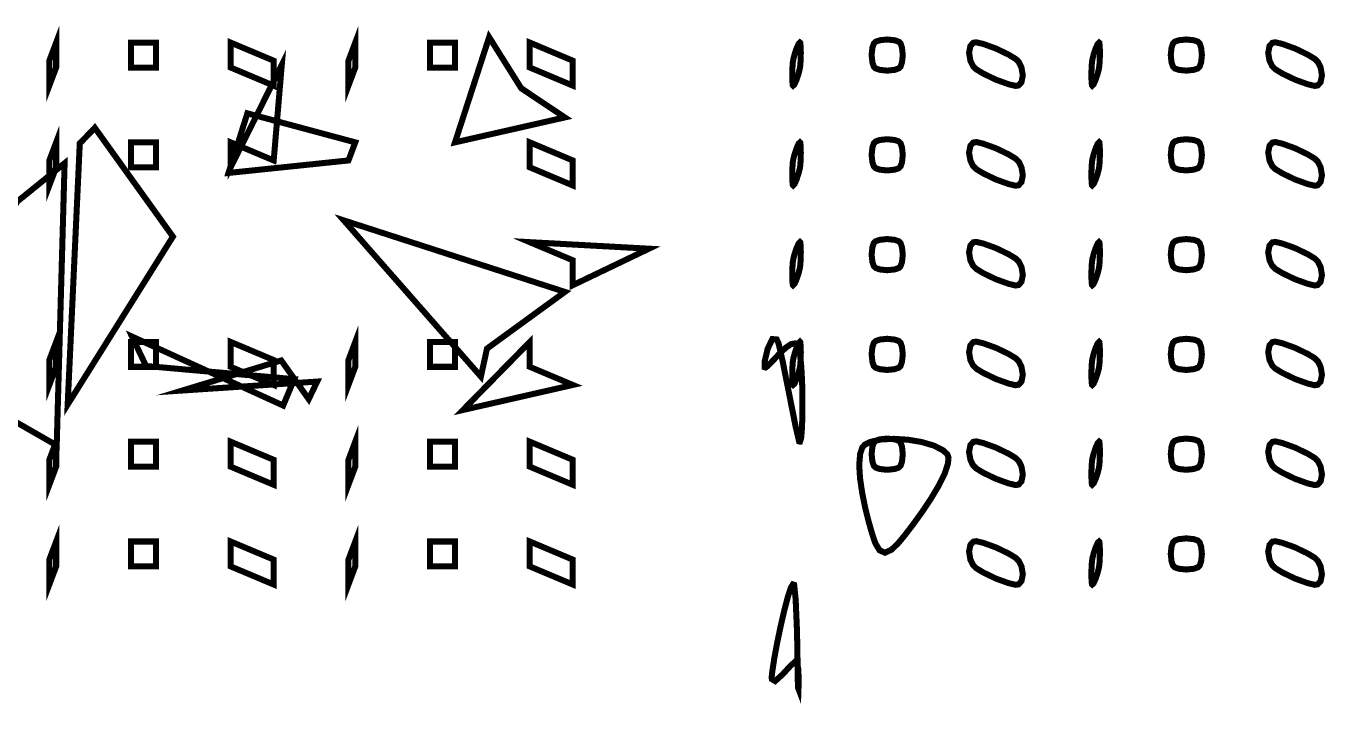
# Model space of a CAD drawing. Extents: x 0.5 to 10.7, y 0.3 to 10.6.
# Drawn here: x 2.285 to 5.277, y 7.292 to 8.852 of the extents above; entities that cross this region are included whole.
import ezdxf

# ---------------------------------------------------------------- set-up
doc = ezdxf.new("R2010")
doc.units = 0
doc.layers.get('0').update_dxf_attribs({"linetype": 'CONTINUOUS'})

msp = doc.modelspace()

# ---------------------------------------------------------------- linework, layer by layer
at = {"color": 0, "const_width": 0.013889}
for points in [[(2.33886, 8.77225), (2.3546, 8.81392), (2.3546, 8.75651), (2.33886, 8.71485), (2.33886, 8.77225)], [(3.02778, 8.77225), (3.04346, 8.81392), (3.04346, 8.75651), (3.02778, 8.71485), (3.02778, 8.77225)], [(3.35178, 8.82639), (3.27322, 8.58431), (3.5261, 8.64165), (3.42557, 8.70888), (3.35178, 8.82639)], [(4.29719, 8.81392), (4.29932, 8.81179), (4.30257, 8.80225), (4.30436, 8.78521), (4.30257, 8.76824), (4.29932, 8.75868), (4.29719, 8.75651), (4.29503, 8.75439), (4.28554, 8.75114), (4.2685, 8.74935), (4.25151, 8.75114), (4.24197, 8.75439), (4.23986, 8.75651), (4.23768, 8.75868), (4.23443, 8.76824), (4.23264, 8.78521), (4.23443, 8.80225), (4.23768, 8.81179), (4.23986, 8.81392), (4.24197, 8.81603), (4.25151, 8.81928), (4.2685, 8.82107), (4.28554, 8.81928), (4.29503, 8.81608), (4.29719, 8.81392)], [(4.98611, 8.81392), (4.98822, 8.81179), (4.99149, 8.80225), (4.99328, 8.78521), (4.99149, 8.76824), (4.98822, 8.75868), (4.98611, 8.75651), (4.98394, 8.75439), (4.97439, 8.75114), (4.95742, 8.74935), (4.94038, 8.75114), (4.93088, 8.75439), (4.92876, 8.75651), (4.9266, 8.75868), (4.92333, 8.76824), (4.92156, 8.78521), (4.92333, 8.80225), (4.9266, 8.81179), (4.92876, 8.81392), (4.93088, 8.81603), (4.94038, 8.81928), (4.95742, 8.82107), (4.97439, 8.81928), (4.98394, 8.81608), (4.98611, 8.81392)], [(2.52681, 8.81392), (2.58431, 8.81392), (2.58431, 8.75651), (2.52681, 8.75651), (2.52681, 8.81392)], [(2.75651, 8.81392), (2.85558, 8.77225), (2.85558, 8.71485), (2.75651, 8.75651), (2.75651, 8.81392)], [(2.75651, 8.58431), (2.85558, 8.54264), (2.87418, 8.76237), (2.75651, 8.52681), (2.75651, 8.58431)], [(3.21571, 8.81392), (3.27322, 8.81392), (3.27322, 8.75651), (3.21571, 8.75651), (3.21571, 8.81392)], [(3.44542, 8.81392), (3.54443, 8.77225), (3.54443, 8.71485), (3.44542, 8.75651), (3.44542, 8.81392)], [(4.06765, 8.81392), (4.06831, 8.81326), (4.06912, 8.80615), (4.06961, 8.79042), (4.06912, 8.77214), (4.06825, 8.76042), (4.06765, 8.75651), (4.06706, 8.75304), (4.0644, 8.74268), (4.05974, 8.72851), (4.05501, 8.71793), (4.05181, 8.71485), (4.05181, 8.71485), (4.05111, 8.71556), (4.05029, 8.72265), (4.04981, 8.73833), (4.05029, 8.75667), (4.05117, 8.76839), (4.05181, 8.77225), (4.05236, 8.77576), (4.05501, 8.78608), (4.05974, 8.80024), (4.0644, 8.81082), (4.0676, 8.81396), (4.06765, 8.81392)], [(4.56847, 8.77225), (4.57156, 8.76915), (4.57775, 8.75667), (4.58083, 8.73833), (4.57775, 8.72265), (4.57101, 8.71528), (4.56847, 8.71485), (4.56429, 8.71419), (4.54829, 8.71793), (4.51893, 8.72851), (4.48953, 8.74268), (4.47358, 8.75239), (4.46946, 8.75651), (4.46631, 8.75965), (4.46013, 8.77214), (4.45703, 8.79042), (4.46013, 8.80615), (4.46685, 8.81353), (4.46946, 8.81392), (4.47358, 8.81456), (4.48953, 8.81082), (4.51893, 8.80024), (4.54829, 8.78608), (4.56429, 8.77636), (4.56847, 8.77225)], [(4.75651, 8.81392), (4.75717, 8.81326), (4.75797, 8.80615), (4.75846, 8.79042), (4.75797, 8.77214), (4.75711, 8.76036), (4.75651, 8.75651), (4.75597, 8.75304), (4.75331, 8.74268), (4.74858, 8.72851), (4.74387, 8.71793), (4.74067, 8.71485), (4.74067, 8.71485), (4.74001, 8.71556), (4.73921, 8.72265), (4.73872, 8.73833), (4.73921, 8.75667), (4.74007, 8.76839), (4.74067, 8.77225), (4.74121, 8.77576), (4.74387, 8.78608), (4.74858, 8.80024), (4.75331, 8.81082), (4.75646, 8.81396), (4.75651, 8.81392)], [(5.25738, 8.77225), (5.26047, 8.76915), (5.26665, 8.75667), (5.26975, 8.73833), (5.26665, 8.72265), (5.25993, 8.71528), (5.25738, 8.71485), (5.25319, 8.71419), (5.23719, 8.71793), (5.20785, 8.72851), (5.17844, 8.74268), (5.16243, 8.75239), (5.15831, 8.75651), (5.15517, 8.75965), (5.14903, 8.77214), (5.14594, 8.79042), (5.14903, 8.80615), (5.15571, 8.81353), (5.15831, 8.81392), (5.16243, 8.81456), (5.17844, 8.81082), (5.20785, 8.80024), (5.23719, 8.78608), (5.25319, 8.77636), (5.25738, 8.77225)], [(3.02778, 8.54264), (3.04346, 8.58431), (2.79497, 8.6511), (2.75151, 8.51389), (3.02778, 8.54264)], [(2.33886, 8.54264), (2.3546, 8.58431), (2.3546, 8.52681), (2.33886, 8.48514), (2.33886, 8.54264)], [(2.40901, 8.58182), (2.44362, 8.61778), (2.62349, 8.36735), (2.38112, 7.98096), (2.40901, 8.58182)], [(2.52681, 8.58431), (2.58431, 8.58431), (2.58431, 8.52681), (2.52681, 8.52681), (2.52681, 8.58431)], [(3.44542, 8.58431), (3.54443, 8.54264), (3.54443, 8.48514), (3.44542, 8.52681), (3.44542, 8.58431)], [(4.06765, 8.58431), (4.06831, 8.58365), (4.06912, 8.57656), (4.06961, 8.56076), (4.06912, 8.54243), (4.06825, 8.53071), (4.06765, 8.52681), (4.06706, 8.52333), (4.0644, 8.51297), (4.05974, 8.49881), (4.05501, 8.48822), (4.05181, 8.48514), (4.05181, 8.48514), (4.05111, 8.48583), (4.05029, 8.49294), (4.04981, 8.50868), (4.05029, 8.52707), (4.05117, 8.53879), (4.05181, 8.54264), (4.05236, 8.54617), (4.05501, 8.55653), (4.05974, 8.57069), (4.0644, 8.58128), (4.0676, 8.58436), (4.06765, 8.58431)], [(4.29719, 8.58431), (4.29932, 8.58219), (4.30257, 8.57264), (4.30436, 8.55556), (4.30257, 8.53851), (4.29932, 8.52897), (4.29719, 8.52681), (4.29508, 8.52468), (4.28554, 8.52143), (4.2685, 8.51964), (4.25151, 8.52143), (4.24197, 8.52468), (4.23986, 8.52681), (4.23768, 8.52897), (4.23443, 8.53851), (4.23264, 8.55556), (4.23443, 8.57264), (4.23768, 8.58219), (4.23986, 8.58431), (4.24197, 8.58649), (4.25151, 8.58974), (4.2685, 8.59153), (4.28554, 8.58974), (4.29508, 8.58649), (4.29719, 8.58431)], [(4.56847, 8.54264), (4.57156, 8.53956), (4.57775, 8.52707), (4.58083, 8.50868), (4.57775, 8.49294), (4.57101, 8.48557), (4.56847, 8.48514), (4.56429, 8.48449), (4.54829, 8.48822), (4.51893, 8.49881), (4.48953, 8.51297), (4.47358, 8.52268), (4.46946, 8.52681), (4.46631, 8.52994), (4.46013, 8.54243), (4.45703, 8.56076), (4.46013, 8.57656), (4.46685, 8.58393), (4.46946, 8.58431), (4.47358, 8.58501), (4.48953, 8.58128), (4.51893, 8.57069), (4.54829, 8.55653), (4.56429, 8.54682), (4.56847, 8.54264)], [(4.75651, 8.58431), (4.75717, 8.58365), (4.75797, 8.57656), (4.75846, 8.56076), (4.75797, 8.54243), (4.75711, 8.53065), (4.75651, 8.52681), (4.75597, 8.52333), (4.75331, 8.51297), (4.74858, 8.49881), (4.74387, 8.48822), (4.74067, 8.48514), (4.74067, 8.48514), (4.74001, 8.48583), (4.73921, 8.49294), (4.73872, 8.50868), (4.73921, 8.52707), (4.74007, 8.53879), (4.74067, 8.54264), (4.74121, 8.54617), (4.74387, 8.55653), (4.74858, 8.57069), (4.75331, 8.58128), (4.75651, 8.58431), (4.75651, 8.58431)], [(4.98611, 8.58431), (4.98822, 8.58219), (4.99149, 8.57264), (4.99328, 8.55556), (4.99149, 8.53851), (4.98822, 8.52897), (4.98611, 8.52681), (4.98394, 8.52468), (4.97439, 8.52143), (4.95742, 8.51964), (4.94038, 8.52143), (4.93083, 8.52468), (4.92876, 8.52681), (4.9266, 8.52897), (4.92333, 8.53851), (4.92156, 8.55556), (4.92333, 8.57264), (4.9266, 8.58219), (4.92876, 8.58431), (4.93088, 8.58649), (4.94038, 8.58974), (4.95742, 8.59153), (4.97439, 8.58974), (4.98394, 8.58649), (4.98611, 8.58431)], [(5.25738, 8.54264), (5.26047, 8.53956), (5.26665, 8.52707), (5.26975, 8.50868), (5.26665, 8.49294), (5.25993, 8.48557), (5.25738, 8.48514), (5.25319, 8.48449), (5.23719, 8.48822), (5.20785, 8.49881), (5.17844, 8.51297), (5.16243, 8.52268), (5.15831, 8.52681), (5.15517, 8.52994), (5.14903, 8.54243), (5.14594, 8.56076), (5.14903, 8.57656), (5.15571, 8.58393), (5.15831, 8.58431), (5.16243, 8.58501), (5.17844, 8.58128), (5.20785, 8.57069), (5.23719, 8.55653), (5.25319, 8.54682), (5.25738, 8.54264)], [(2.2654, 8.44835), (2.37403, 8.53624), (2.35585, 7.88683), (2.03054, 8.07346), (2.2654, 8.44835)], [(3.34679, 8.10969), (3.52626, 8.24013), (3.01708, 8.40474), (3.33279, 8.04531), (3.34679, 8.10969)], [(3.44542, 8.3546), (3.54443, 8.31293), (3.54443, 8.25553), (3.71983, 8.33957), (3.44542, 8.3546)], [(4.06765, 8.3546), (4.06831, 8.35394), (4.06912, 8.34685), (4.06961, 8.33111), (4.06912, 8.31282), (4.06825, 8.30111), (4.06765, 8.29719), (4.06706, 8.29372), (4.0644, 8.28336), (4.05974, 8.26921), (4.05501, 8.25862), (4.05181, 8.25553), (4.05181, 8.25553), (4.05111, 8.25624), (4.05029, 8.26335), (4.04981, 8.27903), (4.05029, 8.29736), (4.05117, 8.30908), (4.05181, 8.31293), (4.05236, 8.31646), (4.05501, 8.32676), (4.05974, 8.34093), (4.0644, 8.35151), (4.0676, 8.35465), (4.06765, 8.3546)], [(4.29719, 8.3546), (4.29932, 8.35249), (4.30257, 8.34293), (4.30436, 8.3259), (4.30257, 8.30892), (4.29932, 8.29937), (4.29719, 8.29719), (4.29503, 8.29508), (4.28554, 8.29183), (4.2685, 8.29004), (4.25151, 8.29183), (4.24197, 8.29508), (4.23986, 8.29719), (4.23768, 8.29937), (4.23443, 8.30892), (4.23264, 8.3259), (4.23443, 8.34293), (4.23768, 8.35249), (4.23986, 8.3546), (4.24197, 8.35672), (4.25151, 8.35997), (4.2685, 8.36176), (4.28554, 8.35997), (4.29503, 8.35678), (4.29719, 8.3546)], [(4.56847, 8.31293), (4.57156, 8.30985), (4.57775, 8.29736), (4.58083, 8.27903), (4.57775, 8.26335), (4.57101, 8.25597), (4.56847, 8.25553), (4.56429, 8.25489), (4.54829, 8.25862), (4.51893, 8.26921), (4.48953, 8.28336), (4.47358, 8.29308), (4.46946, 8.29719), (4.46631, 8.30035), (4.46013, 8.31282), (4.45703, 8.33111), (4.46013, 8.34685), (4.46685, 8.35422), (4.46946, 8.3546), (4.47358, 8.35525), (4.48953, 8.35151), (4.51893, 8.34093), (4.54829, 8.32676), (4.56429, 8.31706), (4.56847, 8.31293)], [(4.75651, 8.3546), (4.75717, 8.35394), (4.75797, 8.34685), (4.75846, 8.33111), (4.75797, 8.31282), (4.75711, 8.30106), (4.75651, 8.29719), (4.75597, 8.29372), (4.75331, 8.28336), (4.74858, 8.26921), (4.74387, 8.25862), (4.74067, 8.25553), (4.74067, 8.25553), (4.74001, 8.25624), (4.73921, 8.26335), (4.73872, 8.27903), (4.73921, 8.29736), (4.74007, 8.30908), (4.74067, 8.31293), (4.74121, 8.31646), (4.74387, 8.32676), (4.74858, 8.34093), (4.75331, 8.35151), (4.75646, 8.35465), (4.75651, 8.3546)], [(4.98611, 8.3546), (4.98822, 8.35249), (4.99149, 8.34293), (4.99328, 8.3259), (4.99149, 8.30892), (4.98822, 8.29937), (4.98611, 8.29719), (4.98394, 8.29508), (4.97439, 8.29183), (4.95742, 8.29004), (4.94038, 8.29183), (4.93088, 8.29508), (4.92876, 8.29719), (4.9266, 8.29937), (4.92333, 8.30892), (4.92156, 8.3259), (4.92333, 8.34293), (4.9266, 8.35249), (4.92876, 8.3546), (4.93088, 8.35672), (4.94038, 8.35997), (4.95742, 8.36176), (4.97439, 8.35997), (4.98394, 8.35678), (4.98611, 8.3546)], [(5.25738, 8.31293), (5.26047, 8.30985), (5.26665, 8.29736), (5.26975, 8.27903), (5.26665, 8.26335), (5.25993, 8.25597), (5.25738, 8.25553), (5.25319, 8.25489), (5.23719, 8.25862), (5.20785, 8.26921), (5.17844, 8.28336), (5.16243, 8.29308), (5.15831, 8.29719), (5.15517, 8.30035), (5.14903, 8.31282), (5.14594, 8.33111), (5.14903, 8.34685), (5.15571, 8.35422), (5.15831, 8.3546), (5.16243, 8.35525), (5.17844, 8.35151), (5.20785, 8.34093), (5.23719, 8.32676), (5.25319, 8.31706), (5.25738, 8.31293)], [(2.33886, 8.08333), (2.3546, 8.125), (2.3546, 8.06765), (2.33886, 8.02599), (2.33886, 8.08333)], [(2.56168, 8.06961), (2.90294, 8.03928), (2.87739, 7.97863), (2.52929, 8.13737), (2.56168, 8.06961)], [(3.02778, 8.08333), (3.04346, 8.125), (3.04346, 8.06765), (3.02778, 8.02599), (3.02778, 8.08333)], [(3.44542, 8.125), (3.2915, 7.96832), (3.54443, 8.02599), (3.44542, 8.06765), (3.44542, 8.125)], [(4.06765, 7.8954), (4.06771, 7.8954), (4.07026, 7.9031), (4.07215, 7.92492), (4.07324, 7.95665), (4.0734, 7.99408), (4.07254, 8.03293), (4.07064, 8.06896), (4.06754, 8.09799), (4.06506, 8.11165), (4.06321, 8.11567), (4.06233, 8.11757), (4.05643, 8.12169), (4.04688, 8.11979), (4.03554, 8.11214), (4.02344, 8.10101), (4.01156, 8.08865), (4.00092, 8.07731), (3.99262, 8.06917), (3.98861, 8.06625), (3.98763, 8.06651), (3.98643, 8.06685), (3.9866, 8.08128), (3.99328, 8.10932), (4.00396, 8.13162), (4.01421, 8.13064), (4.01497, 8.12901), (4.01828, 8.1219), (4.02767, 8.08083), (4.04324, 8.00239), (4.05789, 7.92888), (4.0656, 7.896), (4.06765, 7.8954)], [(4.29719, 8.125), (4.29932, 8.12289), (4.30257, 8.11333), (4.30436, 8.09636), (4.30257, 8.07932), (4.29932, 8.06976), (4.29719, 8.06765), (4.29508, 8.06554), (4.28554, 8.06228), (4.2685, 8.06049), (4.25151, 8.06228), (4.24197, 8.06554), (4.23986, 8.06765), (4.23768, 8.06976), (4.23443, 8.07932), (4.23264, 8.09636), (4.23443, 8.11333), (4.23768, 8.12289), (4.23986, 8.125), (4.24197, 8.12717), (4.25151, 8.13043), (4.2685, 8.13222), (4.28554, 8.13043), (4.29508, 8.12717), (4.29719, 8.125)], [(4.98611, 8.125), (4.98822, 8.12289), (4.99149, 8.11333), (4.99328, 8.09636), (4.99149, 8.07932), (4.98822, 8.06976), (4.98611, 8.06765), (4.98394, 8.06554), (4.97439, 8.06228), (4.95742, 8.06049), (4.94038, 8.06228), (4.93083, 8.06554), (4.92876, 8.06765), (4.9266, 8.06976), (4.92333, 8.07932), (4.92156, 8.09636), (4.92333, 8.11333), (4.9266, 8.12289), (4.92876, 8.125), (4.93088, 8.12717), (4.94038, 8.13043), (4.95742, 8.13222), (4.97439, 8.13043), (4.98394, 8.12717), (4.98611, 8.125)], [(2.52681, 8.125), (2.58431, 8.125), (2.58431, 8.06765), (2.52681, 8.06765), (2.52681, 8.125)], [(2.75651, 8.125), (2.85558, 8.08333), (2.85558, 8.02599), (2.75651, 8.06765), (2.75651, 8.125)], [(3.21571, 8.125), (3.27322, 8.125), (3.27322, 8.06765), (3.21571, 8.06765), (3.21571, 8.125)], [(4.06765, 8.125), (4.06831, 8.12435), (4.06912, 8.11724), (4.06961, 8.10157), (4.06912, 8.08322), (4.06825, 8.0715), (4.06765, 8.06765), (4.06706, 8.06418), (4.0644, 8.05382), (4.05974, 8.03965), (4.05501, 8.02908), (4.05181, 8.02599), (4.05181, 8.02599), (4.05111, 8.02664), (4.05029, 8.03375), (4.04981, 8.04949), (4.05029, 8.06776), (4.05117, 8.07949), (4.05181, 8.08333), (4.05236, 8.08686), (4.05501, 8.09722), (4.05974, 8.11139), (4.0644, 8.12196), (4.0676, 8.12506), (4.06765, 8.125)], [(4.56847, 8.08333), (4.57156, 8.08024), (4.57775, 8.06776), (4.58083, 8.04949), (4.57775, 8.03375), (4.57101, 8.02642), (4.56847, 8.02599), (4.56429, 8.02533), (4.54829, 8.02908), (4.51893, 8.03965), (4.48953, 8.05382), (4.47358, 8.06353), (4.46946, 8.06765), (4.46631, 8.07081), (4.46013, 8.08322), (4.45703, 8.10157), (4.46013, 8.11724), (4.46685, 8.12463), (4.46946, 8.125), (4.47358, 8.12571), (4.48953, 8.12196), (4.51893, 8.11139), (4.54829, 8.09722), (4.56429, 8.08751), (4.56847, 8.08333)], [(4.75651, 8.125), (4.75717, 8.12435), (4.75797, 8.11724), (4.75846, 8.10157), (4.75797, 8.08322), (4.75711, 8.0715), (4.75651, 8.06765), (4.75597, 8.06418), (4.75331, 8.05382), (4.74858, 8.03965), (4.74387, 8.02908), (4.74067, 8.02599), (4.74067, 8.02599), (4.74001, 8.02664), (4.73921, 8.03375), (4.73872, 8.04949), (4.73921, 8.06776), (4.74007, 8.07949), (4.74067, 8.08333), (4.74121, 8.08686), (4.74387, 8.09722), (4.74858, 8.11139), (4.75331, 8.12196), (4.75651, 8.125), (4.75651, 8.125)], [(5.25738, 8.08333), (5.26047, 8.08024), (5.26665, 8.06776), (5.26975, 8.04949), (5.26665, 8.03375), (5.25993, 8.02642), (5.25738, 8.02599), (5.25319, 8.02533), (5.23719, 8.02908), (5.20785, 8.03965), (5.17844, 8.05382), (5.16243, 8.06353), (5.15831, 8.06765), (5.15517, 8.07081), (5.14903, 8.08322), (5.14594, 8.10157), (5.14903, 8.11724), (5.15571, 8.12463), (5.15831, 8.125), (5.16243, 8.12571), (5.17844, 8.12196), (5.20785, 8.11139), (5.23719, 8.09722), (5.25319, 8.08751), (5.25738, 8.08333)], [(2.87294, 8.08236), (2.6454, 8.01318), (2.95568, 8.03375), (2.93625, 7.99333), (2.87294, 8.08236)], [(2.33886, 7.85374), (2.3546, 7.8954), (2.3546, 7.83789), (2.33886, 7.79622), (2.33886, 7.85374)], [(3.02778, 7.85374), (3.04346, 7.8954), (3.04346, 7.83789), (3.02778, 7.79622), (3.02778, 7.85374)], [(2.52681, 7.8954), (2.58431, 7.8954), (2.58431, 7.83789), (2.52681, 7.83789), (2.52681, 7.8954)], [(2.75651, 7.8954), (2.85558, 7.85374), (2.85558, 7.79622), (2.75651, 7.83789), (2.75651, 7.8954)], [(3.21571, 7.8954), (3.27322, 7.8954), (3.27322, 7.83789), (3.21571, 7.83789), (3.21571, 7.8954)], [(3.44542, 7.8954), (3.54443, 7.85374), (3.54443, 7.79622), (3.44542, 7.83789), (3.44542, 7.8954)], [(4.29719, 7.66569), (4.30062, 7.66976), (4.3106, 7.68212), (4.32835, 7.70529), (4.34831, 7.73296), (4.36843, 7.76297), (4.38656, 7.79318), (4.40067, 7.82135), (4.40853, 7.84532), (4.40967, 7.85906), (4.40821, 7.8629), (4.40679, 7.86664), (4.39697, 7.87571), (4.37592, 7.88639), (4.34799, 7.89464), (4.31635, 7.89996), (4.28401, 7.90201), (4.25407, 7.9005), (4.2296, 7.89492), (4.21664, 7.88829), (4.21376, 7.88488), (4.21083, 7.88146), (4.20622, 7.86757), (4.20404, 7.84196), (4.206, 7.81076), (4.21104, 7.77669), (4.21804, 7.74246), (4.22597, 7.71078), (4.23356, 7.68431), (4.23812, 7.67031), (4.23986, 7.66569), (4.24181, 7.66049), (4.25071, 7.64572), (4.26318, 7.63976), (4.27832, 7.64675), (4.29286, 7.66064), (4.29719, 7.66569)], [(4.29719, 7.8954), (4.29932, 7.89333), (4.30257, 7.88379), (4.30436, 7.86669), (4.30257, 7.84961), (4.29932, 7.84006), (4.29719, 7.83789), (4.29503, 7.83578), (4.28554, 7.83251), (4.2685, 7.83074), (4.25151, 7.83251), (4.24197, 7.83578), (4.23986, 7.83789), (4.23768, 7.84006), (4.23443, 7.84961), (4.23264, 7.86669), (4.23443, 7.88379), (4.23768, 7.89328), (4.23986, 7.8954), (4.24197, 7.89757), (4.25151, 7.90082), (4.2685, 7.90261), (4.28554, 7.90082), (4.29508, 7.89757), (4.29719, 7.8954)], [(4.56847, 7.85374), (4.57156, 7.85064), (4.57775, 7.83822), (4.58083, 7.81982), (4.57775, 7.80404), (4.57101, 7.79665), (4.56847, 7.79622), (4.56429, 7.79557), (4.54829, 7.79932), (4.51893, 7.8099), (4.48953, 7.82406), (4.47358, 7.83376), (4.46946, 7.83789), (4.46631, 7.84104), (4.46013, 7.85351), (4.45703, 7.8719), (4.46013, 7.88769), (4.46685, 7.89501), (4.46946, 7.8954), (4.47358, 7.89611), (4.48953, 7.89236), (4.51893, 7.88178), (4.54829, 7.86762), (4.56429, 7.85792), (4.56847, 7.85374)], [(4.75651, 7.8954), (4.75717, 7.89475), (4.75797, 7.88769), (4.75846, 7.8719), (4.75797, 7.85351), (4.75711, 7.84174), (4.75651, 7.83789), (4.75597, 7.83442), (4.75331, 7.82406), (4.74858, 7.8099), (4.74387, 7.79932), (4.74067, 7.79622), (4.74067, 7.79622), (4.74001, 7.79693), (4.73921, 7.80404), (4.73872, 7.81982), (4.73921, 7.83822), (4.74007, 7.84993), (4.74067, 7.85374), (4.74121, 7.85726), (4.74387, 7.86762), (4.74858, 7.88178), (4.75331, 7.89236), (4.75651, 7.8954), (4.75651, 7.8954)], [(4.98611, 7.8954), (4.98822, 7.89333), (4.99149, 7.88379), (4.99328, 7.86669), (4.99149, 7.84961), (4.98822, 7.84006), (4.98611, 7.83789), (4.98394, 7.83578), (4.97439, 7.83251), (4.95742, 7.83074), (4.94038, 7.83251), (4.93088, 7.83578), (4.92876, 7.83789), (4.9266, 7.84006), (4.92333, 7.84961), (4.92156, 7.86669), (4.92333, 7.88379), (4.9266, 7.89328), (4.92876, 7.8954), (4.93088, 7.89757), (4.94038, 7.90082), (4.95742, 7.90261), (4.97439, 7.90082), (4.98394, 7.89757), (4.98611, 7.8954)], [(5.25738, 7.85374), (5.26047, 7.85064), (5.26665, 7.83822), (5.26975, 7.81982), (5.26665, 7.80404), (5.25993, 7.79665), (5.25738, 7.79622), (5.25319, 7.79557), (5.23719, 7.79932), (5.20785, 7.8099), (5.17844, 7.82406), (5.16243, 7.83376), (5.15831, 7.83789), (5.15517, 7.84104), (5.14903, 7.85351), (5.14594, 7.8719), (5.14903, 7.88769), (5.15576, 7.89501), (5.15831, 7.8954), (5.16243, 7.89611), (5.17844, 7.89236), (5.20785, 7.88178), (5.23719, 7.86762), (5.25319, 7.85792), (5.25738, 7.85374)], [(2.33886, 7.62403), (2.3546, 7.66569), (2.3546, 7.60835), (2.33886, 7.56668), (2.33886, 7.62403)], [(3.02778, 7.62403), (3.04346, 7.66569), (3.04346, 7.60835), (3.02778, 7.56668), (3.02778, 7.62403)], [(2.52681, 7.66569), (2.58431, 7.66569), (2.58431, 7.60835), (2.52681, 7.60835), (2.52681, 7.66569)], [(2.75651, 7.66569), (2.85558, 7.62403), (2.85558, 7.56668), (2.75651, 7.60835), (2.75651, 7.66569)], [(3.21571, 7.66569), (3.27322, 7.66569), (3.27322, 7.60835), (3.21571, 7.60835), (3.21571, 7.66569)], [(3.44542, 7.66569), (3.54443, 7.62403), (3.54443, 7.56668), (3.44542, 7.60835), (3.44542, 7.66569)], [(4.56847, 7.62403), (4.57156, 7.62093), (4.57775, 7.60846), (4.58083, 7.59017), (4.57775, 7.57443), (4.57101, 7.56711), (4.56847, 7.56668), (4.56429, 7.56603), (4.54829, 7.56976), (4.51893, 7.58035), (4.48953, 7.59451), (4.47358, 7.60422), (4.46946, 7.60835), (4.46631, 7.61149), (4.46013, 7.62392), (4.45703, 7.64225), (4.46013, 7.65793), (4.46685, 7.66531), (4.46946, 7.66569), (4.47358, 7.66639), (4.48953, 7.66265), (4.51893, 7.65207), (4.54829, 7.63792), (4.56429, 7.62819), (4.56847, 7.62403)], [(4.75651, 7.66569), (4.75717, 7.66504), (4.75797, 7.65793), (4.75846, 7.64225), (4.75797, 7.62392), (4.75711, 7.61219), (4.75651, 7.60835), (4.75597, 7.60488), (4.75331, 7.59451), (4.74858, 7.58035), (4.74387, 7.56976), (4.74067, 7.56668), (4.74067, 7.56668), (4.74001, 7.56733), (4.73921, 7.57443), (4.73872, 7.59017), (4.73921, 7.60846), (4.74007, 7.62017), (4.74067, 7.62403), (4.74121, 7.62756), (4.74387, 7.63792), (4.74858, 7.65207), (4.75331, 7.66265), (4.75651, 7.66569), (4.75651, 7.66569)], [(4.98611, 7.66569), (4.98822, 7.66357), (4.99149, 7.65403), (4.99328, 7.63704), (4.99149, 7.62001), (4.98822, 7.61046), (4.98611, 7.60835), (4.98394, 7.60622), (4.97439, 7.60297), (4.95742, 7.60118), (4.94038, 7.60297), (4.93083, 7.60622), (4.92876, 7.60835), (4.9266, 7.61046), (4.92333, 7.62001), (4.92156, 7.63704), (4.92333, 7.65403), (4.9266, 7.66357), (4.92876, 7.66569), (4.93088, 7.66786), (4.94038, 7.67111), (4.95742, 7.6729), (4.97439, 7.67111), (4.98394, 7.66786), (4.98611, 7.66569)], [(5.25738, 7.62403), (5.26047, 7.62093), (5.26665, 7.60846), (5.26975, 7.59017), (5.26665, 7.57443), (5.25993, 7.56711), (5.25738, 7.56668), (5.25319, 7.56603), (5.23719, 7.56976), (5.20785, 7.58035), (5.17844, 7.59451), (5.16243, 7.60422), (5.15831, 7.60835), (5.15517, 7.61149), (5.14903, 7.62392), (5.14594, 7.64225), (5.14903, 7.65793), (5.15571, 7.66531), (5.15831, 7.66569), (5.16243, 7.66639), (5.17844, 7.66265), (5.20785, 7.65207), (5.23719, 7.63792), (5.25319, 7.62819), (5.25738, 7.62403)], [(4.05849, 7.38807), (4.06071, 7.38737), (4.06353, 7.37354), (4.06489, 7.34694), (4.06418, 7.32656), (4.06304, 7.32958), (4.06304, 7.33057), (4.06278, 7.33806), (4.06222, 7.37961), (4.06082, 7.45856), (4.05767, 7.53261), (4.05431, 7.56586), (4.05181, 7.56668), (4.05122, 7.56689), (4.04676, 7.55957), (4.03976, 7.53851), (4.03163, 7.50765), (4.02317, 7.47108), (4.01519, 7.433), (4.00857, 7.39746), (4.00418, 7.36865), (4.00261, 7.35519), (4.00276, 7.35069), (4.00282, 7.34907), (4.01053, 7.34446), (4.02729, 7.35949), (4.04568, 7.37944), (4.05621, 7.38883), (4.05849, 7.38807)]]:
    msp.add_lwpolyline(points, close=True, dxfattribs=at)

doc.saveas('drawing.dxf')
